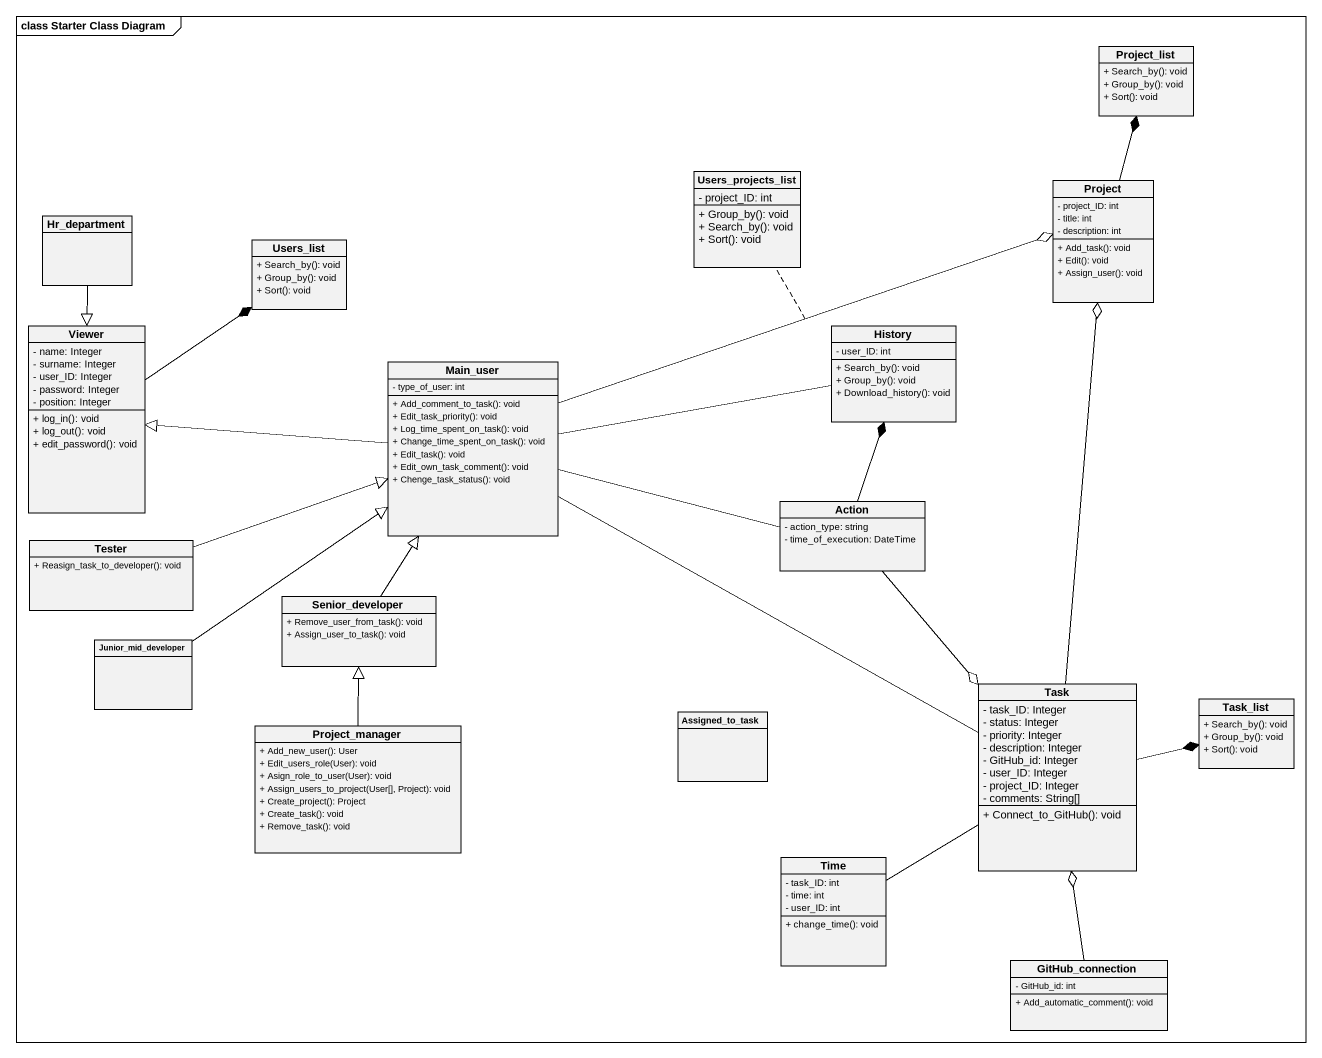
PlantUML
@startuml
mainframe class Starter Class Diagram
hide circle
hide empty members
skinparam classAttributeIconSize 0
class Project_list {
  + Search_by(): void
  + Group_by(): void
  + Sort(): void
}
class Users_projects_list {
  - project_ID: int
  + Group_by(): void
  + Search_by(): void
  + Sort(): void
}
class Project {
  - project_ID: int
  - title: int
  - description: int
  + Add_task(): void
  + Edit(): void
  + Assign_user(): void
}
class Hr_department
class Users_list {
  + Search_by(): void
  + Group_by(): void
  + Sort(): void
}
class Viewer {
  - name: Integer
  - surname: Integer
  - user_ID: Integer
  - password: Integer
  - position: Integer
  + log_in(): void
  + log_out(): void
  + edit_password(): void
}
class Main_user {
  - type_of_user: int
  + Add_comment_to_task(): void
  + Edit_task_priority(): void
  + Log_time_spent_on_task(): void
  + Change_time_spent_on_task(): void
  + Edit_task(): void
  + Edit_own_task_comment(): void
  + Chenge_task_status(): void
}
class History {
  - user_ID: int
  + Search_by(): void
  + Group_by(): void
  + Download_history(): void
}
class Tester {
  + Reasign_task_to_developer(): void
}
class "Action" as Action_ {
  - action_type: string
  - time_of_execution: DateTime
}
class Senior_developer {
  + Remove_user_from_task(): void
  + Assign_user_to_task(): void
}
class Junior_mid_developer
class Assigned_to_task
class Task {
  - task_ID: Integer
  - status: Integer
  - priority: Integer
  - description: Integer
  - GitHub_id: Integer
  - user_ID: Integer
  - project_ID: Integer
  - comments: String[]
  + Connect_to_GitHub(): void
}
class Task_list {
  + Search_by(): void
  + Group_by(): void
  + Sort(): void
}
class Project_manager {
  + Add_new_user(): User
  + Edit_users_role(User): void
  + Asign_role_to_user(User): void
  + Assign_users_to_project(User[], Project): void
  + Create_project(): Project
  + Create_task(): void
  + Remove_task(): void
}
class Time {
  - task_ID: int
  - time: int
  - user_ID: int
  + change_time(): void
}
class GitHub_connection {
  - GitHub_id: int
  + Add_automatic_comment(): void
}
Project -up-* Project_list
Hr_department --|> Viewer
Viewer -up-* Users_list
Main_user -right-o Project
(Main_user, Project) .. Users_projects_list
Main_user -left-|> Viewer
Main_user -right- History
Tester -right-|> Main_user
Action_ -left- Main_user
Action_ -up-* History
Action_ --o Task
Senior_developer -up-|> Main_user
Junior_mid_developer -up-|> Main_user
Task -up-o Project
Task -left- Main_user
Task -right-* Task_list
Project_manager -up-|> Senior_developer
Time -right- Task
GitHub_connection -up-o Task
@enduml
